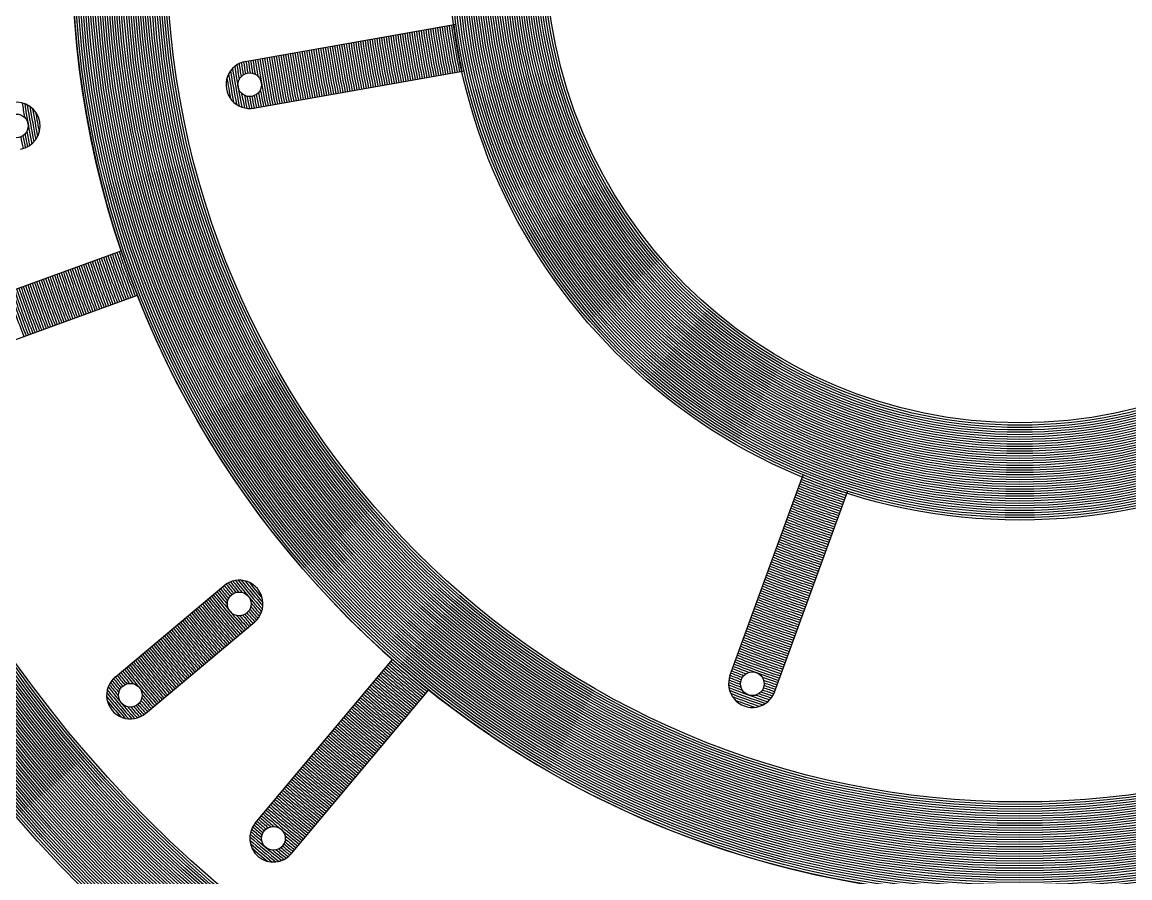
# Model space of a CAD drawing. Header units: millimetres. Extents: x 0 to 2404, y 0 to 1600.
# Drawn here: x 2333.28 to 2356.66, y 1465.13 to 1483.18 of the extents above; entities that cross this region are included whole.
import ezdxf

# ---------------------------------------------------------------- set-up
doc = ezdxf.new("R2010")
doc.units = ezdxf.units.MM

msp = doc.modelspace()

# ---------------------------------------------------------------- linework, layer by layer
for p, q in [((2337.99, 1482.355), (2342.439, 1483.14)), ((2338.163, 1481.37), (2342.613, 1482.155)), ((2331.14, 1476.82), (2335.374, 1478.361)), ((2331.482, 1475.88), (2335.716, 1477.421)), ((2348.218, 1469.388), (2349.763, 1473.634)), ((2349.157, 1469.046), (2350.703, 1473.292)), ((2335.244, 1469.364), (2337.546, 1471.296)), ((2335.887, 1468.598), (2338.189, 1470.53)), ((2338.202, 1466.283), (2341.099, 1469.735)), ((2338.968, 1465.64), (2341.865, 1469.092))]:
    msp.add_line(p, q)
for centre, radius in [((2354.333, 1484.729), 46), ((2354.333, 1484.729), 45.95), ((2354.333, 1484.729), 45.9), ((2354.333, 1484.729), 45.85), ((2354.333, 1484.729), 45.8), ((2354.333, 1484.729), 45.75), ((2354.333, 1484.729), 45.7), ((2354.333, 1484.729), 45.65), ((2354.333, 1484.729), 45.6), ((2354.333, 1484.729), 45.55), ((2354.333, 1484.729), 45.5), ((2354.333, 1484.729), 45.45), ((2354.333, 1484.729), 45.4), ((2354.333, 1484.729), 45.35), ((2354.333, 1484.729), 45.3), ((2354.333, 1484.729), 45.25), ((2354.333, 1484.729), 45.2), ((2354.333, 1484.729), 45.15), ((2354.333, 1484.729), 45.1), ((2354.333, 1484.729), 45.05), ((2354.333, 1484.729), 45), ((2354.333, 1484.729), 44.95), ((2354.333, 1484.729), 44.9), ((2354.333, 1484.729), 44.85), ((2354.333, 1484.729), 44.8), ((2354.333, 1484.729), 44.75), ((2354.333, 1484.729), 44.7), ((2354.333, 1484.729), 44.65), ((2354.333, 1484.729), 44.6), ((2354.333, 1484.729), 44.55), ((2354.333, 1484.729), 44.5), ((2354.333, 1484.729), 44.45), ((2354.333, 1484.729), 44.4), ((2354.333, 1484.729), 44.35), ((2354.333, 1484.729), 44.3), ((2354.333, 1484.729), 44.25), ((2354.333, 1484.729), 44.2), ((2354.333, 1484.729), 44.15), ((2354.333, 1484.729), 44.1), ((2354.333, 1484.729), 44.05), ((2354.333, 1484.729), 44), ((2354.333, 1484.729), 28), ((2354.333, 1484.729), 27.95), ((2354.333, 1484.729), 27.9), ((2354.333, 1484.729), 27.85), ((2354.333, 1484.729), 27.8), ((2354.333, 1484.729), 27.75), ((2354.333, 1484.729), 27.7), ((2354.333, 1484.729), 27.65), ((2354.333, 1484.729), 27.6), ((2354.333, 1484.729), 27.55), ((2354.333, 1484.729), 27.5), ((2354.333, 1484.729), 27.45), ((2354.333, 1484.729), 27.4), ((2354.333, 1484.729), 27.35), ((2354.333, 1484.729), 27.3), ((2354.333, 1484.729), 27.25), ((2354.333, 1484.729), 27.2), ((2354.333, 1484.729), 27.15), ((2354.333, 1484.729), 27.1), ((2354.333, 1484.729), 27.05), ((2354.333, 1484.729), 27), ((2354.333, 1484.729), 26.95), ((2354.333, 1484.729), 26.9), ((2354.333, 1484.729), 26.85), ((2354.333, 1484.729), 26.8), ((2354.333, 1484.729), 26.75), ((2354.333, 1484.729), 26.7), ((2354.333, 1484.729), 26.65), ((2354.333, 1484.729), 26.6), ((2354.333, 1484.729), 26.55), ((2354.333, 1484.729), 26.5), ((2354.333, 1484.729), 26.45), ((2354.333, 1484.729), 26.4), ((2354.333, 1484.729), 26.35), ((2354.333, 1484.729), 26.3), ((2354.333, 1484.729), 26.25), ((2354.333, 1484.729), 26.2), ((2354.333, 1484.729), 26.15), ((2354.333, 1484.729), 26.1), ((2354.333, 1484.729), 26.05), ((2354.333, 1484.729), 26), ((2354.333, 1484.729), 20), ((2354.333, 1484.729), 19.95), ((2354.333, 1484.729), 19.9), ((2354.333, 1484.729), 19.85), ((2354.333, 1484.729), 19.8), ((2354.333, 1484.729), 19.75), ((2354.333, 1484.729), 19.7), ((2354.333, 1484.729), 19.65), ((2354.333, 1484.729), 19.6), ((2354.333, 1484.729), 19.55), ((2354.333, 1484.729), 19.5), ((2354.333, 1484.729), 19.45), ((2354.333, 1484.729), 19.4), ((2354.333, 1484.729), 19.35), ((2354.333, 1484.729), 19.3), ((2354.333, 1484.729), 19.25), ((2354.333, 1484.729), 19.2), ((2354.333, 1484.729), 19.15), ((2354.333, 1484.729), 19.1), ((2354.333, 1484.729), 19.05), ((2354.333, 1484.729), 19), ((2354.333, 1484.729), 18.95), ((2354.333, 1484.729), 18.9), ((2354.333, 1484.729), 18.85), ((2354.333, 1484.729), 18.8), ((2354.333, 1484.729), 18.75), ((2354.333, 1484.729), 18.7), ((2354.333, 1484.729), 18.65), ((2354.333, 1484.729), 18.6), ((2354.333, 1484.729), 18.55), ((2354.333, 1484.729), 18.5), ((2354.333, 1484.729), 18.45), ((2354.333, 1484.729), 18.4), ((2354.333, 1484.729), 18.35), ((2354.333, 1484.729), 18.3), ((2354.333, 1484.729), 18.25), ((2354.333, 1484.729), 18.2), ((2354.333, 1484.729), 18.15), ((2354.333, 1484.729), 18.1), ((2354.333, 1484.729), 18.05), ((2354.333, 1484.729), 18), ((2354.333, 1484.729), 12.05), ((2354.333, 1484.729), 12.05), ((2354.333, 1484.729), 12), ((2354.333, 1484.729), 11.95), ((2354.333, 1484.729), 11.9), ((2354.333, 1484.729), 11.85), ((2354.333, 1484.729), 11.8), ((2354.333, 1484.729), 11.75), ((2354.333, 1484.729), 11.7), ((2354.333, 1484.729), 11.65), ((2354.333, 1484.729), 11.6), ((2354.333, 1484.729), 11.55), ((2354.333, 1484.729), 11.5), ((2354.333, 1484.729), 11.45), ((2354.333, 1484.729), 11.4), ((2354.333, 1484.729), 11.35), ((2354.333, 1484.729), 11.3), ((2354.333, 1484.729), 11.25), ((2354.333, 1484.729), 11.2), ((2354.333, 1484.729), 11.15), ((2354.333, 1484.729), 11.1), ((2354.333, 1484.729), 11.05), ((2354.333, 1484.729), 11), ((2354.333, 1484.729), 10.95), ((2354.333, 1484.729), 10.9), ((2354.333, 1484.729), 10.85), ((2354.333, 1484.729), 10.8), ((2354.333, 1484.729), 10.75), ((2354.333, 1484.729), 10.7), ((2354.333, 1484.729), 10.65), ((2354.333, 1484.729), 10.6), ((2354.333, 1484.729), 10.55), ((2354.333, 1484.729), 10.5), ((2354.333, 1484.729), 10.45), ((2354.333, 1484.729), 10.4), ((2354.333, 1484.729), 10.35), ((2354.333, 1484.729), 10.3), ((2354.333, 1484.729), 10.25), ((2354.333, 1484.729), 10.2), ((2354.333, 1484.729), 10.15), ((2354.333, 1484.729), 10.1), ((2354.333, 1484.729), 10.05), ((2354.333, 1484.729), 10), ((2338.084, 1481.864), 0.25), ((2333.16, 1480.996), 0.25), ((2337.863, 1470.909), 0.25), ((2348.69, 1469.224), 0.25), ((2335.565, 1468.981), 0.25), ((2338.585, 1465.961), 0.25)]:
    msp.add_circle(centre, radius)
for centre, radius, start, end in [((2354.333, 1484.729), 50, 95.7392, 84.2608), ((2354.333, 1484.729), 20, 141.4325, 138.5675), ((2354.333, 1484.729), 12.4, 187.6891, 192.3109), ((2354.333, 1484.729), 12.35, 187.6797, 192.3203), ((2354.333, 1484.729), 12.3, 187.6703, 192.3297), ((2354.333, 1484.729), 12.25, 187.6607, 192.3393), ((2354.333, 1484.729), 12.2, 187.6512, 192.3488), ((2354.333, 1484.729), 12.15, 187.6415, 192.3585), ((2354.333, 1484.729), 12.1, 187.6317, 192.3683), ((2354.333, 1484.729), 12.05, 187.6219, 192.3781), ((2354.333, 1484.729), 13.75, 187.9161, 192.0839), ((2354.333, 1484.729), 13.7, 187.9084, 192.0916), ((2354.333, 1484.729), 13.65, 187.9008, 192.0992), ((2354.333, 1484.729), 13.6, 187.8931, 192.1069), ((2354.333, 1484.729), 13.55, 187.8853, 192.1147), ((2354.333, 1484.729), 13.5, 187.8774, 192.1226), ((2354.333, 1484.729), 13.45, 187.8696, 192.1304), ((2354.333, 1484.729), 13.4, 187.8616, 192.1384), ((2354.333, 1484.729), 13.35, 187.8536, 192.1464), ((2354.333, 1484.729), 13.3, 187.8455, 192.1545), ((2354.333, 1484.729), 13.25, 187.8374, 192.1626), ((2354.333, 1484.729), 13.2, 187.8292, 192.1708), ((2354.333, 1484.729), 13.15, 187.8209, 192.1791), ((2354.333, 1484.729), 13.1, 187.8126, 192.1874), ((2354.333, 1484.729), 13.05, 187.8042, 192.1958), ((2354.333, 1484.729), 13, 187.7958, 192.2042), ((2354.333, 1484.729), 12.95, 187.7873, 192.2127), ((2354.333, 1484.729), 12.9, 187.7787, 192.2213), ((2354.333, 1484.729), 12.85, 187.77, 192.23), ((2354.333, 1484.729), 12.8, 187.7613, 192.2387), ((2354.333, 1484.729), 12.75, 187.7525, 192.2475), ((2354.333, 1484.729), 12.7, 187.7437, 192.2563), ((2354.333, 1484.729), 12.65, 187.7348, 192.2652), ((2354.333, 1484.729), 12.6, 187.7258, 192.2742), ((2354.333, 1484.729), 12.55, 187.7167, 192.2833), ((2354.333, 1484.729), 12.5, 187.7076, 192.2924), ((2354.333, 1484.729), 12.45, 187.6983, 192.3017), ((2354.333, 1484.729), 15.1, 188.1024, 191.8976), ((2354.333, 1484.729), 15.05, 188.0961, 191.9039), ((2354.333, 1484.729), 15, 188.0898, 191.9102), ((2354.333, 1484.729), 14.95, 188.0834, 191.9166), ((2354.333, 1484.729), 14.9, 188.077, 191.923), ((2354.333, 1484.729), 14.85, 188.0705, 191.9295), ((2354.333, 1484.729), 14.8, 188.064, 191.936), ((2354.333, 1484.729), 14.75, 188.0574, 191.9426), ((2354.333, 1484.729), 14.7, 188.0508, 191.9492), ((2354.333, 1484.729), 14.65, 188.0441, 191.9559), ((2354.333, 1484.729), 14.6, 188.0374, 191.9626), ((2354.333, 1484.729), 14.55, 188.0307, 191.9693), ((2354.333, 1484.729), 14.5, 188.0239, 191.9761), ((2354.333, 1484.729), 14.45, 188.0171, 191.9829), ((2354.333, 1484.729), 14.4, 188.0102, 191.9898), ((2354.333, 1484.729), 14.35, 188.0032, 191.9968), ((2354.333, 1484.729), 14.3, 187.9962, 192.0038), ((2354.333, 1484.729), 14.25, 187.9892, 192.0108), ((2354.333, 1484.729), 14.2, 187.9821, 192.0179), ((2354.333, 1484.729), 14.15, 187.975, 192.025), ((2354.333, 1484.729), 14.1, 187.9678, 192.0322), ((2354.333, 1484.729), 14.05, 187.9606, 192.0394), ((2354.333, 1484.729), 14, 187.9533, 192.0467), ((2354.333, 1484.729), 13.95, 187.9459, 192.0541), ((2354.333, 1484.729), 13.9, 187.9386, 192.0614), ((2354.333, 1484.729), 13.85, 187.9311, 192.0689), ((2354.333, 1484.729), 13.8, 187.9236, 192.0764), ((2354.333, 1484.729), 16.45, 188.2582, 189.1481), ((2354.333, 1484.729), 16.4, 188.2529, 189.2019), ((2354.333, 1484.729), 16.35, 188.2476, 189.3023), ((2354.333, 1484.729), 16.3, 188.2422, 189.4759), ((2354.333, 1484.729), 16.25, 188.2368, 191.7632), ((2354.333, 1484.729), 16.2, 188.2313, 191.7687), ((2354.333, 1484.729), 16.15, 188.2259, 191.7741), ((2354.333, 1484.729), 16.1, 188.2203, 191.7797), ((2354.333, 1484.729), 16.05, 188.2148, 191.7852), ((2354.333, 1484.729), 16, 188.2092, 191.7908), ((2354.333, 1484.729), 15.95, 188.2036, 191.7964), ((2354.333, 1484.729), 15.9, 188.1979, 191.8021), ((2354.333, 1484.729), 15.85, 188.1923, 191.8077), ((2354.333, 1484.729), 15.8, 188.1865, 191.8135), ((2354.333, 1484.729), 15.75, 188.1808, 191.8192), ((2354.333, 1484.729), 15.7, 188.175, 191.825), ((2354.333, 1484.729), 15.65, 188.1692, 191.8308), ((2354.333, 1484.729), 15.6, 188.1633, 191.8367), ((2354.333, 1484.729), 15.55, 188.1574, 191.8426), ((2354.333, 1484.729), 15.5, 188.1514, 191.8486), ((2354.333, 1484.729), 15.45, 188.1454, 191.8546), ((2354.333, 1484.729), 15.4, 188.1394, 191.8606), ((2354.333, 1484.729), 15.35, 188.1334, 191.8666), ((2354.333, 1484.729), 15.3, 188.1273, 191.8727), ((2354.333, 1484.729), 15.25, 188.1211, 191.8789), ((2354.333, 1484.729), 15.2, 188.1149, 191.8851), ((2354.333, 1484.729), 15.15, 188.1087, 191.8913), ((2338.084, 1481.864), 0.5, 99.1317, 280.8683), ((2354.333, 1484.729), 16.85, 188.7727, 191.2273), ((2354.333, 1484.729), 16.8, 188.6232, 191.3768), ((2354.333, 1484.729), 16.75, 188.5074, 191.4926), ((2354.333, 1484.729), 16.7, 188.418, 189.4823), ((2354.333, 1484.729), 16.65, 188.3509, 189.3086), ((2354.333, 1484.729), 16.6, 188.3037, 189.2068), ((2354.333, 1484.729), 16.55, 188.2748, 189.1507), ((2354.333, 1484.729), 16.5, 188.2635, 189.1319), ((2354.333, 1484.729), 16.95, 189.2528, 190.7472), ((2354.333, 1484.729), 16.9, 188.9703, 191.0297), ((2354.333, 1484.729), 16.7, 190.5177, 191.582), ((2354.333, 1484.729), 16.35, 190.6977, 191.7524), ((2354.333, 1484.729), 16.3, 190.5241, 191.7578), ((2333.16, 1480.996), 0.5, 280, 100), ((2354.333, 1484.729), 21.3, 188.773, 189.5984), ((2354.333, 1484.729), 21.25, 188.8393, 191.1607), ((2354.333, 1484.729), 21.2, 188.9265, 191.0735), ((2354.333, 1484.729), 16.65, 190.6914, 191.6491), ((2354.333, 1484.729), 16.6, 190.7932, 191.6963), ((2354.333, 1484.729), 16.55, 190.8493, 191.7252), ((2354.333, 1484.729), 16.5, 190.8681, 191.7365), ((2354.333, 1484.729), 16.45, 190.8519, 191.7418), ((2354.333, 1484.729), 16.4, 190.7981, 191.7471), ((2354.333, 1484.729), 21.15, 189.0406, 190.9594), ((2354.333, 1484.729), 21.1, 189.193, 190.807), ((2354.333, 1484.729), 21.05, 189.413, 190.587), ((2354.333, 1484.729), 21.45, 190.6535, 191.3274), ((2354.333, 1484.729), 21.4, 190.612, 191.3086), ((2354.333, 1484.729), 21.35, 190.5349, 191.2756), ((2354.333, 1484.729), 21.3, 190.4016, 191.227), ((2354.333, 1484.729), 20.55, 198.6058, 201.3942), ((2354.333, 1484.729), 20.5, 198.6024, 201.3976), ((2354.333, 1484.729), 20.45, 198.599, 201.401), ((2354.333, 1484.729), 20.4, 198.5956, 201.4044), ((2354.333, 1484.729), 20.35, 198.5921, 201.4079), ((2354.333, 1484.729), 20.3, 198.5886, 201.4114), ((2354.333, 1484.729), 20.25, 198.5851, 201.4149), ((2354.333, 1484.729), 20.2, 198.5816, 201.4184), ((2354.333, 1484.729), 20.15, 198.5781, 201.4219), ((2354.333, 1484.729), 20.1, 198.5746, 201.4254), ((2354.333, 1484.729), 20.05, 198.571, 201.429), ((2354.333, 1484.729), 21.25, 198.6517, 201.3483), ((2354.333, 1484.729), 21.2, 198.6486, 201.3514), ((2354.333, 1484.729), 21.15, 198.6454, 201.3546), ((2354.333, 1484.729), 21.1, 198.6422, 201.3578), ((2354.333, 1484.729), 21.05, 198.6389, 201.3611), ((2354.333, 1484.729), 21, 198.6357, 201.3643), ((2354.333, 1484.729), 20.95, 198.6324, 201.3676), ((2354.333, 1484.729), 20.9, 198.6292, 201.3708), ((2354.333, 1484.729), 20.85, 198.6259, 201.3741), ((2354.333, 1484.729), 20.8, 198.6226, 201.3774), ((2354.333, 1484.729), 20.75, 198.6192, 201.3808), ((2354.333, 1484.729), 20.7, 198.6159, 201.3841), ((2354.333, 1484.729), 20.65, 198.6126, 201.3874), ((2354.333, 1484.729), 20.6, 198.6092, 201.3908), ((2354.333, 1484.729), 21.95, 198.6947, 201.3053), ((2354.333, 1484.729), 21.9, 198.6918, 201.3082), ((2354.333, 1484.729), 21.85, 198.6888, 201.3112), ((2354.333, 1484.729), 21.8, 198.6858, 201.3142), ((2354.333, 1484.729), 21.75, 198.6827, 201.3173), ((2354.333, 1484.729), 21.7, 198.6797, 201.3203), ((2354.333, 1484.729), 21.65, 198.6767, 201.3233), ((2354.333, 1484.729), 21.6, 198.6736, 201.3264), ((2354.333, 1484.729), 21.55, 198.6705, 201.3295), ((2354.333, 1484.729), 21.5, 198.6674, 201.3326), ((2354.333, 1484.729), 21.45, 198.6643, 201.3357), ((2354.333, 1484.729), 21.4, 198.6612, 201.3388), ((2354.333, 1484.729), 21.35, 198.6581, 201.3419), ((2354.333, 1484.729), 21.3, 198.6549, 201.3451), ((2354.333, 1484.729), 22.55, 198.7295, 201.2705), ((2354.333, 1484.729), 22.5, 198.7267, 201.2733), ((2354.333, 1484.729), 22.45, 198.7238, 201.2762), ((2354.333, 1484.729), 22.4, 198.721, 201.279), ((2354.333, 1484.729), 22.35, 198.7181, 201.2819), ((2354.333, 1484.729), 22.3, 198.7152, 201.2848), ((2354.333, 1484.729), 22.25, 198.7123, 201.2877), ((2354.333, 1484.729), 22.2, 198.7094, 201.2906), ((2354.333, 1484.729), 22.15, 198.7065, 201.2935), ((2354.333, 1484.729), 22.1, 198.7036, 201.2964), ((2354.333, 1484.729), 22.05, 198.7007, 201.2993), ((2354.333, 1484.729), 22, 198.6977, 201.3023), ((2354.333, 1484.729), 12.15, 247.6415, 252.3585), ((2354.333, 1484.729), 12.1, 247.6317, 252.3683), ((2354.333, 1484.729), 12.05, 247.6219, 252.3781), ((2354.333, 1484.729), 12.4, 247.6891, 252.3109), ((2354.333, 1484.729), 12.35, 247.6797, 252.3203), ((2354.333, 1484.729), 12.3, 247.6703, 252.3297), ((2354.333, 1484.729), 12.25, 247.6607, 252.3393), ((2354.333, 1484.729), 12.2, 247.6512, 252.3488), ((2354.333, 1484.729), 12.65, 247.7348, 252.2652), ((2354.333, 1484.729), 12.6, 247.7258, 252.2742), ((2354.333, 1484.729), 12.55, 247.7167, 252.2833), ((2354.333, 1484.729), 12.5, 247.7076, 252.2924), ((2354.333, 1484.729), 12.45, 247.6983, 252.3017), ((2354.333, 1484.729), 12.9, 247.7787, 252.2213), ((2354.333, 1484.729), 12.85, 247.77, 252.23), ((2354.333, 1484.729), 12.8, 247.7613, 252.2387), ((2354.333, 1484.729), 12.75, 247.7525, 252.2475), ((2354.333, 1484.729), 12.7, 247.7437, 252.2563), ((2354.333, 1484.729), 13.15, 247.8209, 252.1791), ((2354.333, 1484.729), 13.1, 247.8126, 252.1874), ((2354.333, 1484.729), 13.05, 247.8042, 252.1958), ((2354.333, 1484.729), 13, 247.7958, 252.2042), ((2354.333, 1484.729), 12.95, 247.7873, 252.2127), ((2354.333, 1484.729), 13.4, 247.8616, 252.1384), ((2354.333, 1484.729), 13.35, 247.8536, 252.1464), ((2354.333, 1484.729), 13.3, 247.8455, 252.1545), ((2354.333, 1484.729), 13.25, 247.8374, 252.1626), ((2354.333, 1484.729), 13.2, 247.8292, 252.1708), ((2354.333, 1484.729), 13.65, 247.9008, 252.0992), ((2354.333, 1484.729), 13.6, 247.8931, 252.1069), ((2354.333, 1484.729), 13.55, 247.8853, 252.1147), ((2354.333, 1484.729), 13.5, 247.8774, 252.1226), ((2354.333, 1484.729), 13.45, 247.8696, 252.1304), ((2354.333, 1484.729), 13.9, 247.9386, 252.0614), ((2354.333, 1484.729), 13.85, 247.9311, 252.0689), ((2354.333, 1484.729), 13.8, 247.9236, 252.0764), ((2354.333, 1484.729), 13.75, 247.9161, 252.0839), ((2354.333, 1484.729), 13.7, 247.9084, 252.0916), ((2354.333, 1484.729), 14.1, 247.9678, 252.0322), ((2354.333, 1484.729), 14.05, 247.9606, 252.0394), ((2354.333, 1484.729), 14, 247.9533, 252.0467), ((2354.333, 1484.729), 13.95, 247.9459, 252.0541), ((2337.863, 1470.909), 0.5, 310, 130), ((2354.333, 1484.729), 21.3, 218.773, 219.5984), ((2354.333, 1484.729), 21.25, 218.8393, 221.1607), ((2354.333, 1484.729), 21.2, 218.9265, 221.0735), ((2354.333, 1484.729), 21.15, 219.0406, 220.9594), ((2354.333, 1484.729), 21.1, 219.193, 220.807), ((2354.333, 1484.729), 14.35, 248.0032, 251.9968), ((2354.333, 1484.729), 14.3, 247.9962, 252.0038), ((2354.333, 1484.729), 14.25, 247.9892, 252.0108), ((2354.333, 1484.729), 14.2, 247.9821, 252.0179), ((2354.333, 1484.729), 14.15, 247.975, 252.025), ((2354.333, 1484.729), 21.7, 218.6797, 219.6021), ((2354.333, 1484.729), 21.65, 218.6767, 219.4689), ((2354.333, 1484.729), 21.6, 218.6736, 219.3908), ((2354.333, 1484.729), 21.55, 218.6705, 219.348), ((2354.333, 1484.729), 21.5, 218.6674, 219.3338), ((2354.333, 1484.729), 21.45, 218.6726, 219.3465), ((2354.333, 1484.729), 21.4, 218.6914, 219.388), ((2354.333, 1484.729), 21.35, 218.7244, 219.4651), ((2354.333, 1484.729), 21.05, 219.413, 220.587), ((2354.333, 1484.729), 14.6, 248.0374, 251.9626), ((2354.333, 1484.729), 14.55, 248.0307, 251.9693), ((2354.333, 1484.729), 14.5, 248.0239, 251.9761), ((2354.333, 1484.729), 14.45, 248.0171, 251.9829), ((2354.333, 1484.729), 14.4, 248.0102, 251.9898), ((2354.333, 1484.729), 22.05, 218.7007, 221.2993), ((2354.333, 1484.729), 22, 218.6977, 221.3023), ((2354.333, 1484.729), 21.95, 218.6947, 221.3053), ((2354.333, 1484.729), 21.9, 218.6918, 221.3082), ((2354.333, 1484.729), 21.85, 218.6888, 221.3112), ((2354.333, 1484.729), 21.8, 218.6858, 221.3142), ((2354.333, 1484.729), 21.75, 218.6827, 221.3173), ((2354.333, 1484.729), 21.3, 220.4016, 221.227), ((2354.333, 1484.729), 14.85, 248.0705, 251.9295), ((2354.333, 1484.729), 14.8, 248.064, 251.936), ((2354.333, 1484.729), 14.75, 248.0574, 251.9426), ((2354.333, 1484.729), 14.7, 248.0508, 251.9492), ((2354.333, 1484.729), 14.65, 248.0441, 251.9559), ((2354.333, 1484.729), 22.45, 218.7238, 221.2762), ((2354.333, 1484.729), 22.4, 218.721, 221.279), ((2354.333, 1484.729), 22.35, 218.7181, 221.2819), ((2354.333, 1484.729), 22.3, 218.7152, 221.2848), ((2354.333, 1484.729), 22.25, 218.7123, 221.2877), ((2354.333, 1484.729), 22.2, 218.7094, 221.2906), ((2354.333, 1484.729), 22.15, 218.7065, 221.2935), ((2354.333, 1484.729), 22.1, 218.7036, 221.2964), ((2354.333, 1484.729), 21.55, 220.652, 221.3295), ((2354.333, 1484.729), 21.5, 220.6662, 221.3326), ((2354.333, 1484.729), 21.45, 220.6535, 221.3274), ((2354.333, 1484.729), 21.4, 220.612, 221.3086), ((2354.333, 1484.729), 21.35, 220.5349, 221.2756), ((2354.333, 1484.729), 15.1, 248.1024, 251.8976), ((2354.333, 1484.729), 15.05, 248.0961, 251.9039), ((2354.333, 1484.729), 15, 248.0898, 251.9102), ((2354.333, 1484.729), 14.95, 248.0834, 251.9166), ((2354.333, 1484.729), 14.9, 248.077, 251.923), ((2354.333, 1484.729), 22.8, 218.7434, 221.2566), ((2354.333, 1484.729), 22.75, 218.7407, 221.2593), ((2354.333, 1484.729), 22.7, 218.7379, 221.2621), ((2354.333, 1484.729), 22.65, 218.7351, 221.2649), ((2354.333, 1484.729), 22.6, 218.7323, 221.2677), ((2354.333, 1484.729), 22.55, 218.7295, 221.2705), ((2354.333, 1484.729), 22.5, 218.7267, 221.2733), ((2354.333, 1484.729), 21.7, 220.3979, 221.3203), ((2354.333, 1484.729), 21.65, 220.5311, 221.3233), ((2354.333, 1484.729), 21.6, 220.6092, 221.3264), ((2354.333, 1484.729), 15.35, 248.1334, 251.8666), ((2354.333, 1484.729), 15.3, 248.1273, 251.8727), ((2354.333, 1484.729), 15.25, 248.1211, 251.8789), ((2354.333, 1484.729), 15.2, 248.1149, 251.8851), ((2354.333, 1484.729), 15.15, 248.1087, 251.8913), ((2354.333, 1484.729), 23.15, 218.7624, 221.2376), ((2354.333, 1484.729), 23.1, 218.7597, 221.2403), ((2354.333, 1484.729), 23.05, 218.757, 221.243), ((2354.333, 1484.729), 23, 218.7543, 221.2457), ((2354.333, 1484.729), 22.95, 218.7516, 221.2484), ((2354.333, 1484.729), 22.9, 218.7489, 221.2511), ((2354.333, 1484.729), 22.85, 218.7462, 221.2538), ((2354.333, 1484.729), 15.6, 248.1633, 251.8367), ((2354.333, 1484.729), 15.55, 248.1574, 251.8426), ((2354.333, 1484.729), 15.5, 248.1514, 251.8486), ((2354.333, 1484.729), 15.45, 248.1454, 251.8546), ((2354.333, 1484.729), 15.4, 248.1394, 251.8606), ((2354.333, 1484.729), 23.55, 218.7834, 221.2166), ((2354.333, 1484.729), 23.5, 218.7808, 221.2192), ((2354.333, 1484.729), 23.45, 218.7782, 221.2218), ((2354.333, 1484.729), 23.4, 218.7756, 221.2244), ((2354.333, 1484.729), 23.35, 218.773, 221.227), ((2354.333, 1484.729), 23.3, 218.7704, 221.2296), ((2354.333, 1484.729), 23.25, 218.7677, 221.2323), ((2354.333, 1484.729), 23.2, 218.7651, 221.2349), ((2354.333, 1484.729), 15.85, 248.1923, 251.8077), ((2354.333, 1484.729), 15.8, 248.1865, 251.8135), ((2354.333, 1484.729), 15.75, 248.1808, 251.8192), ((2354.333, 1484.729), 15.7, 248.175, 251.825), ((2354.333, 1484.729), 15.65, 248.1692, 251.8308), ((2354.333, 1484.729), 23.9, 218.8013, 221.1987), ((2354.333, 1484.729), 23.85, 218.7987, 221.2013), ((2354.333, 1484.729), 23.8, 218.7962, 221.2038), ((2354.333, 1484.729), 23.75, 218.7937, 221.2063), ((2354.333, 1484.729), 23.7, 218.7911, 221.2089), ((2354.333, 1484.729), 23.65, 218.7886, 221.2114), ((2354.333, 1484.729), 23.6, 218.786, 221.214), ((2354.333, 1484.729), 16.1, 248.2203, 251.7797), ((2354.333, 1484.729), 16.05, 248.2148, 251.7852), ((2354.333, 1484.729), 16, 248.2092, 251.7908), ((2354.333, 1484.729), 15.95, 248.2036, 251.7964), ((2354.333, 1484.729), 15.9, 248.1979, 251.8021), ((2354.333, 1484.729), 24.25, 218.8186, 221.1814), ((2354.333, 1484.729), 24.2, 218.8161, 221.1839), ((2354.333, 1484.729), 24.15, 218.8137, 221.1863), ((2354.333, 1484.729), 24.1, 218.8112, 221.1888), ((2354.333, 1484.729), 24.05, 218.8087, 221.1913), ((2354.333, 1484.729), 24, 218.8063, 221.1937), ((2354.333, 1484.729), 23.95, 218.8038, 221.1962), ((2354.333, 1484.729), 20.25, 228.5851, 231.4149), ((2354.333, 1484.729), 20.2, 228.5816, 231.4184), ((2354.333, 1484.729), 20.15, 228.5781, 231.4219), ((2354.333, 1484.729), 20.1, 228.5746, 231.4254), ((2354.333, 1484.729), 20.05, 228.571, 231.429), ((2354.333, 1484.729), 16.35, 248.2476, 249.3023), ((2354.333, 1484.729), 16.3, 248.2422, 249.4759), ((2354.333, 1484.729), 16.25, 248.2368, 251.7632), ((2354.333, 1484.729), 16.2, 248.2313, 251.7687), ((2354.333, 1484.729), 16.15, 248.2259, 251.7741), ((2335.565, 1468.981), 0.5, 129.4153, 310.5847), ((2354.333, 1484.729), 24.6, 218.8566, 219.4652), ((2354.333, 1484.729), 24.55, 218.8377, 219.4277), ((2354.333, 1484.729), 24.5, 218.8306, 219.4153), ((2354.333, 1484.729), 24.45, 218.8282, 219.4266), ((2354.333, 1484.729), 24.4, 218.8258, 219.4631), ((2354.333, 1484.729), 24.35, 218.8234, 219.5308), ((2354.333, 1484.729), 24.3, 218.821, 219.6478), ((2354.333, 1484.729), 20.55, 228.6058, 231.3942), ((2354.333, 1484.729), 20.5, 228.6024, 231.3976), ((2354.333, 1484.729), 20.45, 228.599, 231.401), ((2354.333, 1484.729), 20.4, 228.5956, 231.4044), ((2354.333, 1484.729), 20.35, 228.5921, 231.4079), ((2354.333, 1484.729), 20.3, 228.5886, 231.4114), ((2348.69, 1469.224), 0.5, 159.1317, 340.8683), ((2354.333, 1484.729), 16.6, 248.3037, 249.2068), ((2354.333, 1484.729), 16.55, 248.2748, 249.1507), ((2354.333, 1484.729), 16.5, 248.2635, 249.1319), ((2354.333, 1484.729), 16.45, 248.2582, 249.1481), ((2354.333, 1484.729), 16.4, 248.2529, 249.2019), ((2354.333, 1484.729), 16.3, 250.5241, 251.7578), ((2354.333, 1484.729), 16.35, 250.6977, 251.7524), ((2354.333, 1484.729), 24.8, 219.0702, 220.9298), ((2354.333, 1484.729), 24.75, 218.9925, 221.0075), ((2354.333, 1484.729), 24.7, 218.9326, 219.6506), ((2354.333, 1484.729), 24.65, 218.8879, 219.5337), ((2354.333, 1484.729), 20.9, 228.6292, 231.3708), ((2354.333, 1484.729), 20.85, 228.6259, 231.3741), ((2354.333, 1484.729), 20.8, 228.6226, 231.3774), ((2354.333, 1484.729), 20.75, 228.6192, 231.3808), ((2354.333, 1484.729), 20.7, 228.6159, 231.3841), ((2354.333, 1484.729), 20.65, 228.6126, 231.3874), ((2354.333, 1484.729), 20.6, 228.6092, 231.3908), ((2354.333, 1484.729), 16.65, 248.3509, 249.3086), ((2354.333, 1484.729), 16.7, 248.418, 249.4823), ((2354.333, 1484.729), 16.75, 248.5074, 251.4926), ((2354.333, 1484.729), 16.8, 248.6232, 251.3768), ((2354.333, 1484.729), 16.6, 250.7932, 251.6963), ((2354.333, 1484.729), 16.55, 250.8493, 251.7252), ((2354.333, 1484.729), 16.5, 250.8681, 251.7365), ((2354.333, 1484.729), 16.45, 250.8519, 251.7418), ((2354.333, 1484.729), 16.4, 250.7981, 251.7471), ((2354.333, 1484.729), 24.9, 219.3041, 220.6959), ((2354.333, 1484.729), 24.85, 219.1708, 220.8292), ((2354.333, 1484.729), 24.95, 219.4949, 220.5051), ((2354.333, 1484.729), 24.45, 220.5734, 221.1718), ((2354.333, 1484.729), 24.4, 220.5369, 221.1742), ((2354.333, 1484.729), 24.35, 220.4692, 221.1766), ((2354.333, 1484.729), 24.3, 220.3522, 221.179), ((2354.333, 1484.729), 21.2, 228.6486, 231.3514), ((2354.333, 1484.729), 21.15, 228.6454, 231.3546), ((2354.333, 1484.729), 21.1, 228.6422, 231.3578), ((2354.333, 1484.729), 21.05, 228.6389, 231.3611), ((2354.333, 1484.729), 21, 228.6357, 231.3643), ((2354.333, 1484.729), 20.95, 228.6324, 231.3676), ((2354.333, 1484.729), 16.85, 248.7727, 251.2273), ((2354.333, 1484.729), 16.9, 248.9703, 251.0297), ((2354.333, 1484.729), 16.95, 249.2528, 250.7472), ((2354.333, 1484.729), 16.7, 250.5177, 251.582), ((2354.333, 1484.729), 16.65, 250.6914, 251.6491), ((2354.333, 1484.729), 24.7, 220.3494, 221.0674), ((2354.333, 1484.729), 24.65, 220.4663, 221.1121), ((2354.333, 1484.729), 24.6, 220.5348, 221.1434), ((2354.333, 1484.729), 24.55, 220.5723, 221.1623), ((2354.333, 1484.729), 24.5, 220.5847, 221.1694), ((2354.333, 1484.729), 21.5, 228.6674, 231.3326), ((2354.333, 1484.729), 21.45, 228.6643, 231.3357), ((2354.333, 1484.729), 21.4, 228.6612, 231.3388), ((2354.333, 1484.729), 21.35, 228.6581, 231.3419), ((2354.333, 1484.729), 21.3, 228.6549, 231.3451), ((2354.333, 1484.729), 21.25, 228.6517, 231.3483), ((2354.333, 1484.729), 21.8, 228.6858, 231.3142), ((2354.333, 1484.729), 21.75, 228.6827, 231.3173), ((2354.333, 1484.729), 21.7, 228.6797, 231.3203), ((2354.333, 1484.729), 21.65, 228.6767, 231.3233), ((2354.333, 1484.729), 21.6, 228.6736, 231.3264), ((2354.333, 1484.729), 21.55, 228.6705, 231.3295), ((2354.333, 1484.729), 22.1, 228.7036, 231.2964), ((2354.333, 1484.729), 22.05, 228.7007, 231.2993), ((2354.333, 1484.729), 22, 228.6977, 231.3023), ((2354.333, 1484.729), 21.95, 228.6947, 231.3053), ((2354.333, 1484.729), 21.9, 228.6918, 231.3082), ((2354.333, 1484.729), 21.85, 228.6888, 231.3112), ((2354.333, 1484.729), 22.4, 228.721, 231.279), ((2354.333, 1484.729), 22.35, 228.7181, 231.2819), ((2354.333, 1484.729), 22.3, 228.7152, 231.2848), ((2354.333, 1484.729), 22.25, 228.7123, 231.2877), ((2354.333, 1484.729), 22.2, 228.7094, 231.2906), ((2354.333, 1484.729), 22.15, 228.7065, 231.2935), ((2354.333, 1484.729), 22.7, 228.7379, 231.2621), ((2354.333, 1484.729), 22.65, 228.7351, 231.2649), ((2354.333, 1484.729), 22.6, 228.7323, 231.2677), ((2354.333, 1484.729), 22.55, 228.7295, 231.2705), ((2354.333, 1484.729), 22.5, 228.7267, 231.2733), ((2354.333, 1484.729), 22.45, 228.7238, 231.2762), ((2354.333, 1484.729), 23, 228.7543, 231.2457), ((2354.333, 1484.729), 22.95, 228.7516, 231.2484), ((2354.333, 1484.729), 22.9, 228.7489, 231.2511), ((2354.333, 1484.729), 22.85, 228.7462, 231.2538), ((2354.333, 1484.729), 22.8, 228.7434, 231.2566), ((2354.333, 1484.729), 22.75, 228.7407, 231.2593), ((2354.333, 1484.729), 23.3, 228.7704, 231.2296), ((2354.333, 1484.729), 23.25, 228.7677, 231.2323), ((2354.333, 1484.729), 23.2, 228.7651, 231.2349), ((2354.333, 1484.729), 23.15, 228.7624, 231.2376), ((2354.333, 1484.729), 23.1, 228.7597, 231.2403), ((2354.333, 1484.729), 23.05, 228.757, 231.243), ((2354.333, 1484.729), 23.6, 228.786, 231.214), ((2354.333, 1484.729), 23.55, 228.7834, 231.2166), ((2354.333, 1484.729), 23.5, 228.7808, 231.2192), ((2354.333, 1484.729), 23.45, 228.7782, 231.2218), ((2354.333, 1484.729), 23.4, 228.7756, 231.2244), ((2354.333, 1484.729), 23.35, 228.773, 231.227), ((2354.333, 1484.729), 23.95, 228.8038, 231.1962), ((2354.333, 1484.729), 23.9, 228.8013, 231.1987), ((2354.333, 1484.729), 23.85, 228.7987, 231.2013), ((2354.333, 1484.729), 23.8, 228.7962, 231.2038), ((2354.333, 1484.729), 23.75, 228.7937, 231.2063), ((2354.333, 1484.729), 23.7, 228.7911, 231.2089), ((2354.333, 1484.729), 23.65, 228.7886, 231.2114), ((2354.333, 1484.729), 24.25, 228.8186, 231.1814), ((2354.333, 1484.729), 24.2, 228.8161, 231.1839), ((2354.333, 1484.729), 24.15, 228.8137, 231.1863), ((2354.333, 1484.729), 24.1, 228.8112, 231.1888), ((2354.333, 1484.729), 24.05, 228.8087, 231.1913), ((2354.333, 1484.729), 24, 228.8063, 231.1937), ((2338.585, 1465.961), 0.5, 140, 320), ((2354.333, 1484.729), 24.55, 228.8377, 229.4277), ((2354.333, 1484.729), 24.5, 228.8306, 229.4153), ((2354.333, 1484.729), 24.45, 228.8282, 229.4266), ((2354.333, 1484.729), 24.4, 228.8258, 229.4631), ((2354.333, 1484.729), 24.35, 228.8234, 229.5308), ((2354.333, 1484.729), 24.3, 228.821, 229.6478), ((2354.333, 1484.729), 24.75, 228.9925, 231.0075), ((2354.333, 1484.729), 24.7, 228.9326, 229.6506), ((2354.333, 1484.729), 24.65, 228.8879, 229.5337), ((2354.333, 1484.729), 24.6, 228.8566, 229.4652), ((2354.333, 1484.729), 24.3, 230.3522, 231.179), ((2354.333, 1484.729), 24.8, 229.0702, 230.9298), ((2354.333, 1484.729), 24.85, 229.1708, 230.8292), ((2354.333, 1484.729), 24.9, 229.3041, 230.6959), ((2354.333, 1484.729), 24.5, 230.5847, 231.1694), ((2354.333, 1484.729), 24.45, 230.5734, 231.1718), ((2354.333, 1484.729), 24.4, 230.5369, 231.1742), ((2354.333, 1484.729), 24.35, 230.4692, 231.1766), ((2354.333, 1484.729), 24.95, 229.4949, 230.5051), ((2354.333, 1484.729), 24.7, 230.3494, 231.0674), ((2354.333, 1484.729), 24.65, 230.4663, 231.1121), ((2354.333, 1484.729), 24.6, 230.5348, 231.1434), ((2354.333, 1484.729), 24.55, 230.5723, 231.1623)]:
    msp.add_arc(centre, radius, start, end)

doc.saveas('drawing.dxf')
